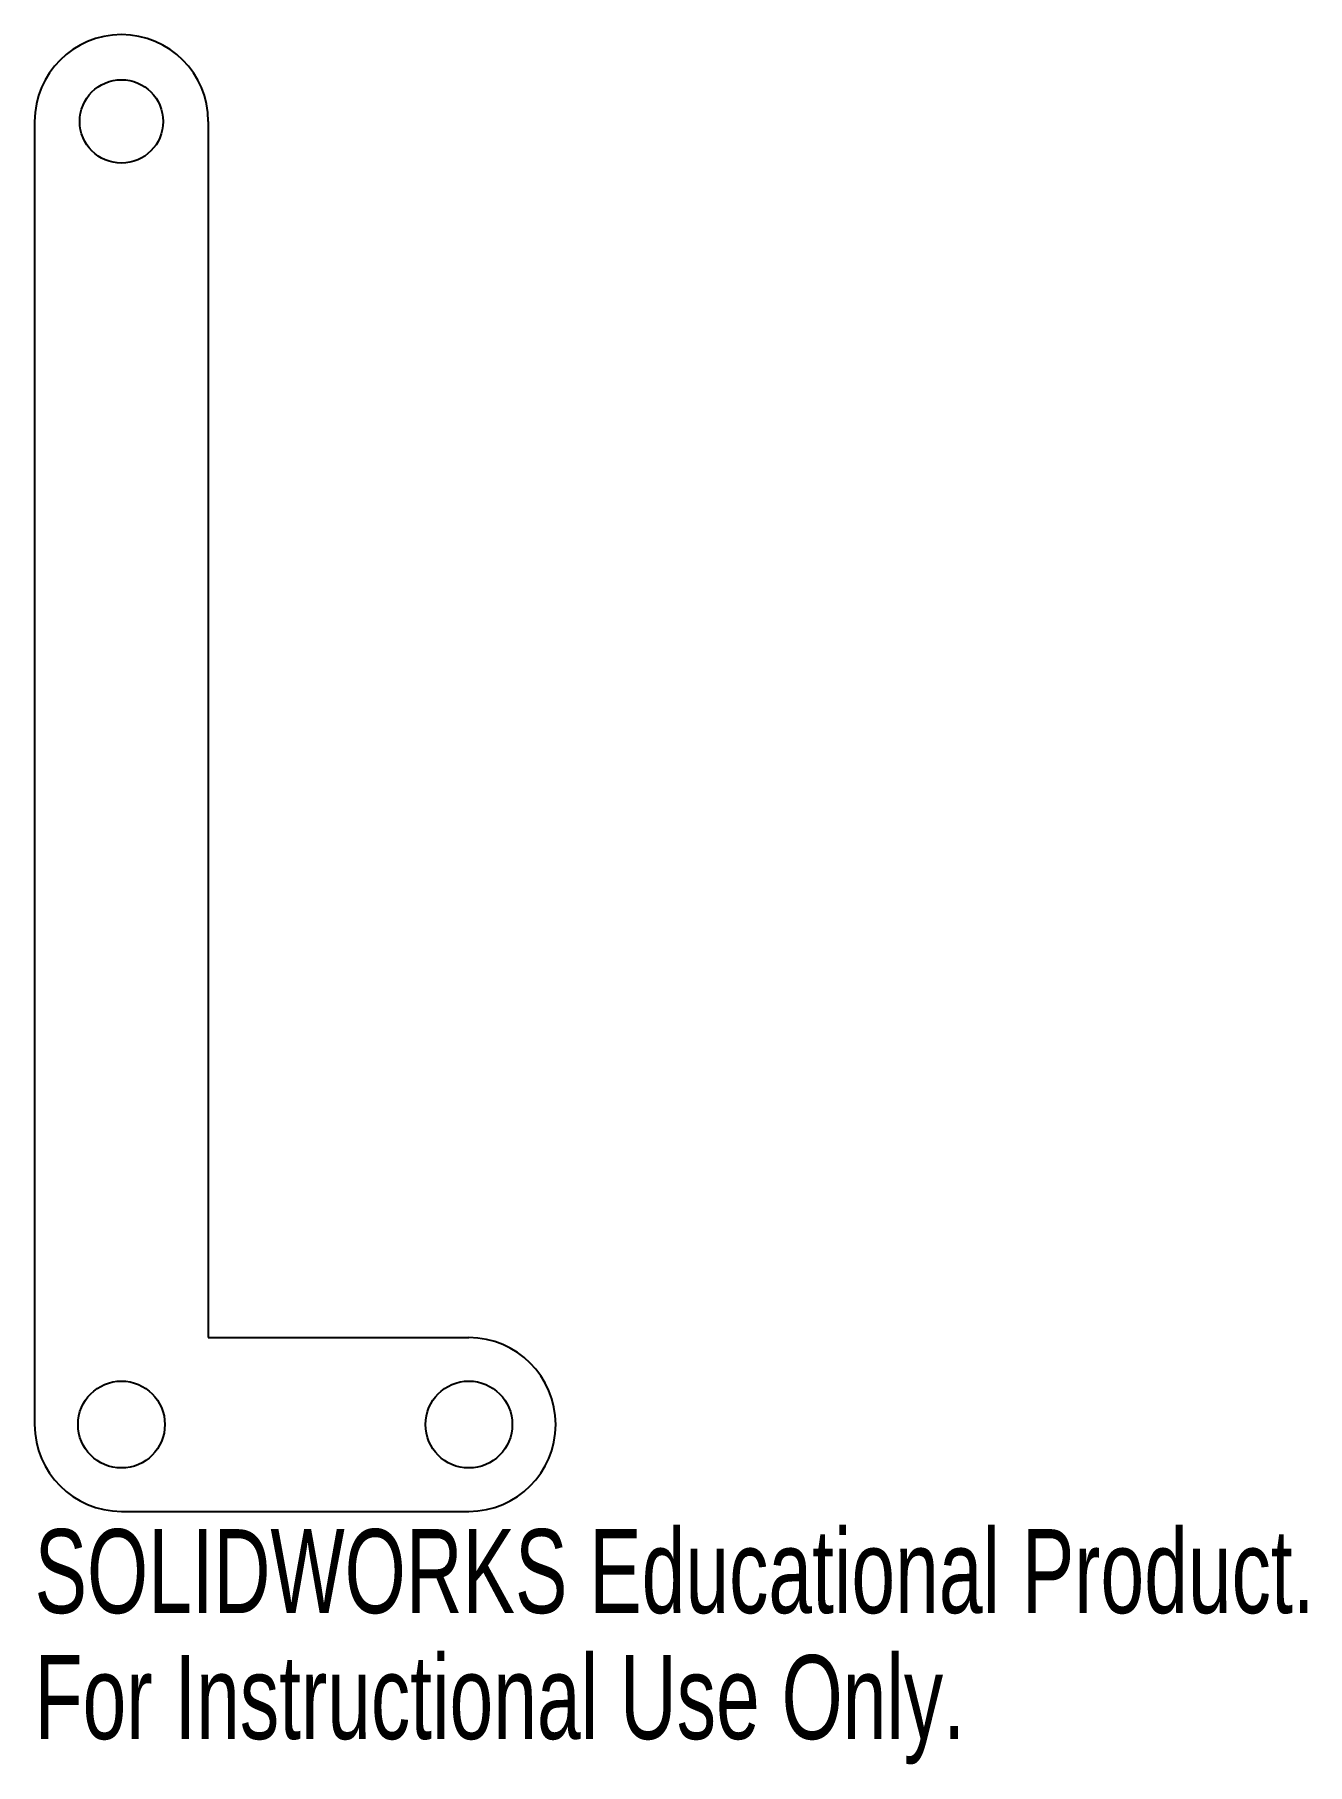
# Model space of a CAD drawing. Header units: millimetres. Extents: x 19.1 to 92.3, y -46.1 to 53.4.
import ezdxf

# ---------------------------------------------------------------- set-up
doc = ezdxf.new("R2010")
doc.units = ezdxf.units.MM
doc.styles.add('SLDTEXTSTYLE0', font='TXT', dxfattribs={"width": 0.7})

msp = doc.modelspace()

# ---------------------------------------------------------------- linework, layer by layer
at = {"color": 7, "linetype": 'Continuous', "lineweight": 25}
for p, q in [((19.069, 48.426), (19.069, -26.574)), ((29.069, 48.426), (29.069, -21.574)), ((29.069, -21.574), (44.069, -21.574)), ((24.069, -31.574), (44.069, -31.574))]:
    msp.add_line(p, q, dxfattribs=at)
for centre, radius in [((24.069, 48.426), 2.4), ((24.069, -26.574), 2.5), ((44.069, -26.574), 2.5)]:
    msp.add_circle(centre, radius, dxfattribs=at)
for centre, start, end in [((24.069, 48.426), 0, 180), ((44.069, -26.574), 270, 90), ((24.069, -26.574), 180, 270)]:
    msp.add_arc(centre, 5, start, end, dxfattribs=at)

# ---------------------------------------------------------------- texts
at = {"color": 7, "linetype": 'Continuous', "char_height": 4.83362, "attachment_point": 1, "style": 'SLDTEXTSTYLE0'}
for s, insert in [('SOLIDWORKS Educational Product.', (19.069, -32.594)), ('For Instructional Use Only.', (19.069, -39.844))]:
    msp.add_mtext(s, dxfattribs=dict(at, insert=insert))

doc.saveas('drawing.dxf')
